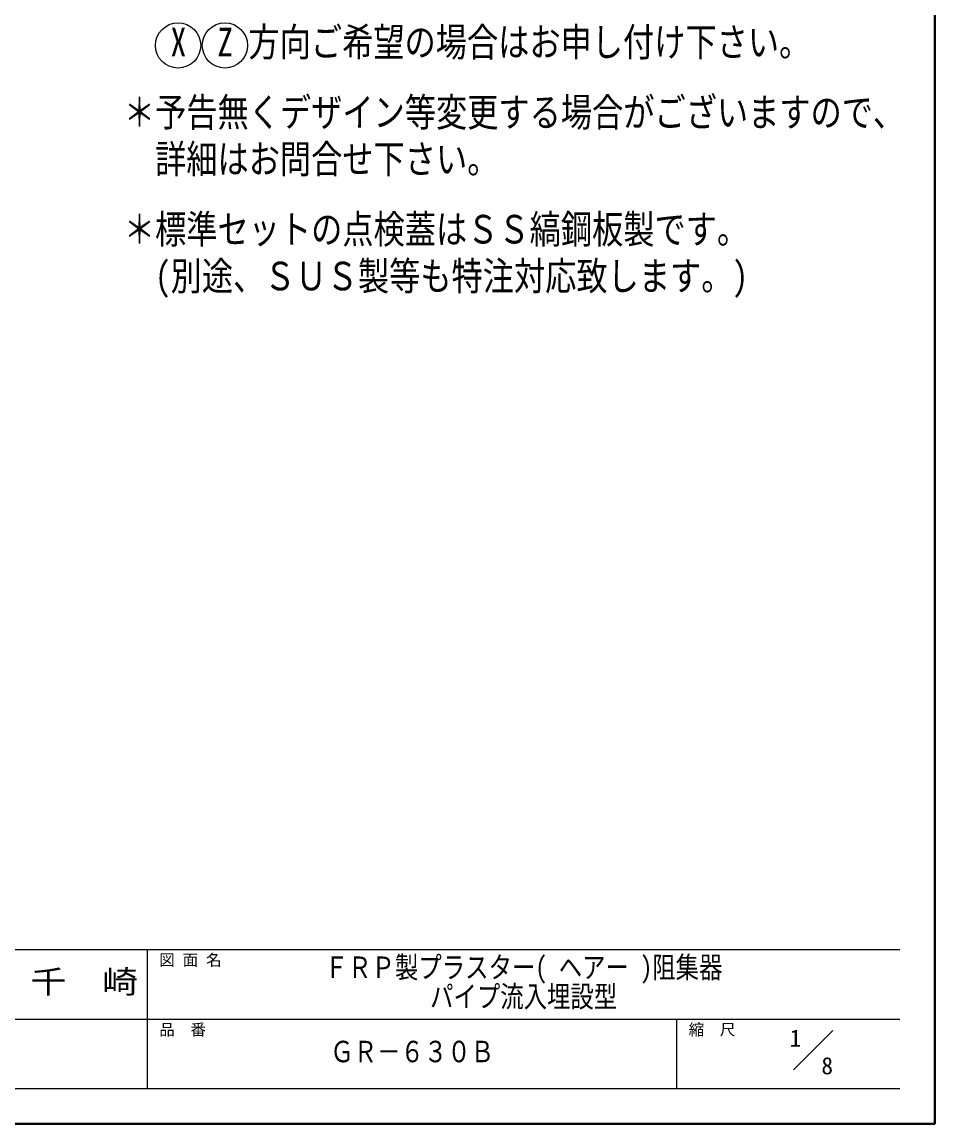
# Model space of a CAD drawing. Units: millimetres at full size, sheet at 1:8; details may follow other scales. Extents: x -1669 to 1571, y -1130 to 1118.
# Drawn here: x 635 to 1571, y -1130 to 1 of the extents above; entities that cross this region are included whole.
import ezdxf
from ezdxf.enums import TextEntityAlignment as Align

# ---------------------------------------------------------------- set-up
doc = ezdxf.new("R2010")
doc.units = ezdxf.units.MM
doc.header["$LTSCALE"] = 8
doc.layers.add('0-0_ﾚｲﾔ1', color=4, linetype='Continuous', lineweight=9)
doc.styles.add('ＭＳ ゴシック', font='')
doc.styles.get('ＭＳ ゴシック').set_extended_font_data('MS Gothic')

msp = doc.modelspace()

# ---------------------------------------------------------------- linework, layer by layer
at = {"layer": '0-0_ﾚｲﾔ1', "color": 1, "lineweight": 40}
for q in [(1571.448, 1118.218), (-1668.552, -1129.782)]:
    msp.add_line((1571.448, -1129.782), q, dxfattribs=at)
at = {"layer": '0-0_ﾚｲﾔ1', "color": 6, "lineweight": 25}
for p, q in [((-48.552, -950.925), (1535.448, -950.925)), ((764.019, -1093.782), (764.019, -950.925)), ((549.734, -1022.353), (1535.448, -1022.353)), ((1306.876, -1093.782), (1306.876, -1022.353)), ((1535.448, -1093.782), (-48.552, -1093.782))]:
    msp.add_line(p, q, dxfattribs=at)
at = {"layer": '0-0_ﾚｲﾔ1', "color": 7, "lineweight": 18}
msp.add_line((1426.47, -1074.188), (1466.876, -1033.782), dxfattribs=at)
at = {"layer": '0-0_ﾚｲﾔ1', "color": 5, "lineweight": 25}
for centre in [(795.381, -23.449), (843.381, -23.449)]:
    msp.add_circle(centre, 23.2, dxfattribs=at)

# ---------------------------------------------------------------- texts
at = {"layer": '0-0_ﾚｲﾔ1', "color": 7, "style": 'ＭＳ ゴシック'}
for s, height, width, p in [(' X  Z 方向ご希望の場合はお申し付け下さい。', 29.33, 0.8, (771.781, -43.449)), ('＊予告無くデザイン等変更する場合がございますので、', 29.33, 0.8, (739.781, -115.449)), ('詳細はお問合せ下さい。', 29.33, 0.8, (771.781, -163.449)), ('＊標準セットの点検蓋はＳＳ縞鋼板製です。', 29.33, 0.8, (739.781, -235.449)), ('(別途、ＳＵＳ製等も特注対応致します。)', 29.33, 0.8, (771.781, -283.449)), ('ＦＲＰ製プラスター( ヘアー )阻集器', 21.99, 0.8, (945.734, -986.639)), ('千\u3000崎', 23.46, 1.15, (644.019, -1002.639)), ('パイプ流入埋設型', 21.99, 0.8, (1053.734, -1016.639)), ('ＧＲ－６３０Ｂ', 21.99, 0.8, (951.448, -1073.068))]:
    msp.add_text(s, height=height, dxfattribs=dict(at, width=width)).set_placement(p, align=Align.BOTTOM_LEFT)
for s, height, p in [('図 面 名', 11.73, (776.019, -970.925)), ('品\u3000番', 11.73, (776.019, -1042.353)), ('縮\u3000尺', 11.73, (1318.876, -1042.353)), ('1', 17.6, (1422.406, -1055.801)), ('8', 17.6, (1454.982, -1084.104))]:
    msp.add_text(s, height=height, dxfattribs=at).set_placement(p, align=Align.BOTTOM_LEFT)

doc.saveas('drawing.dxf')
